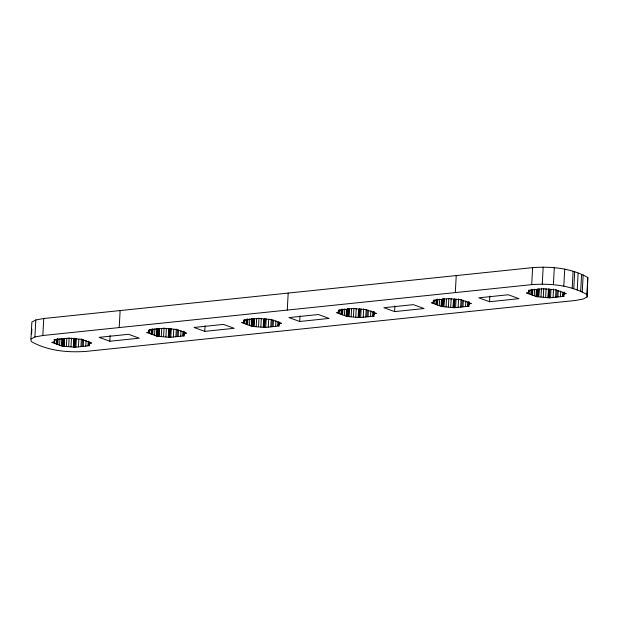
<?xml version="1.0" encoding="UTF-8"?>
<svg xmlns="http://www.w3.org/2000/svg" width="619" height="619" viewBox="0 0 619 619"><rect width="100%" height="100%" fill="white"/><g stroke="black" fill="none" stroke-linecap="round" stroke-linejoin="round"><path stroke-width="0.93" d="M30.95 339.057L31.871 322.05L35.825 319.953L43.74 318.514L532.619 267.632C551.382 266.271 571.167 268.104 587.81 277.482L587.129 296.95L583.175 299.047L575.26 300.486L86.381 351.368C67.618 352.729 47.833 350.896 31.19 341.518L30.95 339.057L34.904 336.96L42.819 335.521L531.698 284.639C550.461 283.278 570.246 285.111 586.889 294.482L587.129 296.95M31.6 333.966L31.855 329.238M34.904 336.96L35.825 319.953M42.819 335.521L43.74 318.514M54.41 343.29L54.565 340.458M56.197 343.94L56.453 339.22M57.01 344.234L57.312 338.57M57.815 344.535L58.124 338.864M59.602 345.178L59.958 338.57M61.389 345.828L61.799 338.276M88.277 341.433L88.076 345.209L89.461 345.719L74.752 347.251L62.202 346.129L62.612 338.57M62.504 346.091L62.914 338.539M63.184 346.021L63.595 338.461M63.858 345.951L64.268 338.392M64.167 345.92L64.577 338.361M66.372 346.222L66.782 338.663M68.663 346.462L69.119 337.959M70.999 346.632L71.464 338.129M73.359 346.741L73.823 338.237M73.576 346.826L74.04 338.322M74.056 346.996L74.512 338.492M74.535 347.174L74.992 338.67M74.752 347.251L75.209 338.748M75.897 347.127L76.361 338.624M78.427 346.864L78.837 339.305M80.957 346.601L81.368 339.042M82.103 346.485L82.466 339.87M83.255 346.361L83.611 339.754M85.786 346.098L86.095 340.435M88.393 343.398L88.494 341.51M88.471 343.003L88.571 341.115M88.076 345.209L88.919 344.768L89.074 341.936M88.919 344.768L89.469 344.296L89.569 342.408M89.469 344.296L89.817 341.905M109.834 341.247L99.11 337.347L128.535 334.283L139.26 338.183L109.834 341.247L110.136 335.575M119.212 327.575L120.132 310.568M148.405 332.295L148.506 330.407M149.334 333.409L149.488 330.577M151.121 334.059L151.376 329.339M151.934 334.353L152.243 328.689M152.746 334.655L153.055 328.983M154.533 335.297L154.889 328.689M156.313 335.947L156.723 328.395M183.209 331.552L183 335.328L184.392 335.838L169.676 337.37L157.125 336.249L157.536 328.689M157.435 336.21L157.845 328.658M158.108 336.14L158.518 328.581M158.789 336.071L159.199 328.511M159.098 336.04L159.509 328.48M161.304 336.341L161.706 328.782M163.586 336.581L164.05 328.078M165.931 336.751L166.387 328.248M168.291 336.86L168.747 328.356M168.507 336.945L168.964 328.441M168.979 337.115L169.444 328.612M169.459 337.293L169.923 328.79M169.676 337.37L170.14 328.867M170.829 337.247L171.285 328.743M173.359 336.984L173.769 329.424M175.881 336.721L176.291 329.161M177.034 336.604L177.39 329.989M178.187 336.481L178.543 329.873M180.709 336.218L181.019 330.554M183.216 335.413L183.425 331.629M183.239 335.955L183.495 331.235M183 335.328L183.843 334.887L184.052 331.111M183.843 334.887L184.392 334.415L184.501 332.527M184.392 334.415L184.748 332.024M204.757 331.366L194.041 327.466L223.467 324.402L234.183 328.302L204.757 331.366L205.067 325.695M278.132 321.671L277.931 325.455L279.316 325.958L264.607 327.49L252.057 326.368L241.665 322.584L243.638 322.383L243.739 320.487M244.265 323.528L244.42 320.696M246.053 324.178L246.308 319.458M246.865 324.472L247.167 318.808M247.67 324.774L247.979 319.102M249.457 325.416L249.813 318.808M251.244 326.066L251.654 318.514M252.057 326.368L252.467 318.808M252.366 326.329L252.769 318.777M253.039 326.259L253.45 318.7M253.72 326.19L254.123 318.63M254.022 326.159L254.432 318.599M256.227 326.461L256.637 318.901M258.518 326.7L258.974 318.197M260.854 326.871L261.319 318.367M263.214 326.979L263.624 319.427M263.431 327.064L263.841 319.505M263.911 327.234L264.367 318.731M264.39 327.412L264.847 318.909M264.607 327.49L265.064 318.986M265.752 327.366L266.216 318.862M268.282 327.103L268.692 319.543M270.812 326.84L271.223 319.28M271.965 326.724L272.321 320.108M273.111 326.6L273.466 319.992M275.641 326.337L275.95 320.673M278.148 325.532L278.302 322.692M277.931 325.455L278.774 325.006L278.929 322.174M278.774 325.006L279.324 324.534L279.424 322.646M279.324 324.534L279.672 322.143M287.262 310.08L288.183 293.073M299.689 321.485L288.965 317.586L318.39 314.522L329.115 318.421L299.689 321.485L299.991 315.814M338.26 312.533L338.361 310.645M373.064 311.79L372.855 315.574L374.247 316.077L359.531 317.609L346.98 316.487L336.597 312.703L338.562 312.502L338.67 310.606M339.197 313.647L339.344 310.815M340.976 314.297L341.231 309.577M341.789 314.591L342.098 308.927M342.601 314.893L342.911 309.221M344.388 315.535L344.744 308.927M346.168 316.185L346.532 309.577M346.98 316.487L347.391 308.927M347.29 316.448L347.7 308.896M347.971 316.379L348.373 308.819M348.644 316.309L349.054 308.749M348.954 316.278L349.364 308.719M351.159 316.58L351.569 309.02M353.441 316.82L353.906 308.316M355.786 316.99L356.242 308.486M358.146 317.098L358.556 309.546M358.362 317.183L358.772 309.624M358.834 317.354L359.299 308.85M359.314 317.532L359.778 309.028M359.531 317.609L359.995 309.105M360.684 317.485L361.14 308.982M363.214 317.222L363.67 308.719M365.744 316.959L366.146 309.399M366.889 316.843L367.245 310.227M368.042 316.719L368.398 310.111M370.564 316.456L370.874 310.792M373.095 316.193L373.35 311.473M372.855 315.574L373.698 315.125L373.853 312.293M373.698 315.125L374.247 314.653L374.402 311.821M374.247 314.653L374.603 312.262M394.613 311.605L383.896 307.705L413.322 304.641L424.038 308.541L394.613 311.605L394.922 305.933M433.184 302.652L433.285 300.764M467.987 301.91L467.786 305.693L469.171 306.196L454.462 307.728L441.912 306.606L431.52 302.823L433.493 302.621L433.594 300.726M434.12 303.767L434.275 300.935M435.908 304.416L436.163 299.697M436.72 304.71L437.022 299.047M437.532 305.012L437.834 299.341M439.312 305.654L439.676 299.047M441.099 306.304L441.455 299.697M441.912 306.606L442.322 299.047M442.221 306.567L442.624 299.016M442.894 306.498L443.305 298.946M443.575 306.428L443.978 298.869M443.877 306.397L444.287 298.838M446.082 306.699L446.492 299.139M448.373 306.939L448.829 298.435M450.709 307.109L451.174 298.606M453.069 307.217L453.479 299.666M453.286 307.303L453.696 299.743M453.766 307.473L454.222 298.969M454.245 307.651L454.702 299.147M454.462 307.728L454.919 299.225M455.313 292.586L456.234 275.579M455.607 307.604L456.071 299.101M458.137 307.341L458.602 298.838M460.668 307.078L461.078 299.519M461.82 306.962L462.176 300.347M462.966 306.838L463.322 300.23M465.496 306.575L465.805 300.911M468.026 306.312L468.281 301.592M467.786 305.693L468.629 305.244L468.784 302.412M468.629 305.244L469.179 304.772L469.334 301.94M469.179 304.772L469.527 302.382M489.544 301.724L478.82 297.824L508.245 294.76L518.97 298.66L489.544 301.724L489.846 296.052M562.919 292.029L562.71 295.812L564.102 296.315L549.386 297.847L536.835 296.725L526.452 292.942L528.425 292.741L528.525 290.845M529.052 293.886L529.199 291.054M530.831 294.536L531.087 289.816M531.698 284.639L532.619 267.632M531.644 294.83L531.953 289.166M532.456 295.131L532.766 289.46M534.243 295.774L534.599 289.166M536.023 296.424L536.387 289.816M536.835 296.725L537.246 289.166M537.145 296.687L537.555 289.135M537.826 296.617L538.236 289.065M538.499 296.547L538.909 288.988M538.809 296.516L539.219 288.957M541.014 296.818L541.47 288.315M542.252 284.152L543.173 267.145M543.296 297.058L543.761 288.555M545.641 297.228L546.097 288.725M548.001 297.337L548.411 289.785M548.217 297.422L548.674 288.918M548.689 297.592L549.154 289.088M549.169 297.77L549.633 289.266M549.386 297.847L549.85 289.344M550.539 297.724L550.995 289.22M553.386 284.678L554.307 267.671M553.069 297.46L553.525 288.957M555.599 297.197L556.001 289.638M556.744 297.081L557.1 290.466M557.897 296.958L558.253 290.35M560.427 296.694L560.729 291.031M562.926 295.89L563.035 294.002M563.801 286.086L564.721 269.079M562.71 295.812L563.553 295.364L563.708 292.532M563.553 295.364L564.102 294.892L564.257 292.06M564.102 294.892L564.458 292.501M572.188 288.261L573.109 271.254M573.759 288.833L574.68 271.826M577.21 290.087L578.131 273.087M580.668 291.348L581.589 274.341M582.239 291.92L583.16 274.913M586.889 294.482L587.81 277.482M157.125 336.249L146.742 332.465L148.707 332.264L148.9 331.235L150.293 330.314L148.908 329.811L163.617 328.279L176.167 329.401L186.551 333.184L184.586 333.386L184.64 333.912M62.202 346.129L51.81 342.346L53.783 342.145L53.977 341.115L55.37 340.195L53.977 339.692L68.694 338.16L81.244 339.282L91.627 343.065L89.654 343.266L89.716 343.793M564.358 294.389L564.296 293.863L566.269 293.661L555.877 289.878L543.327 288.756L528.618 290.288L530.003 290.791L528.611 291.711L528.425 292.741M469.426 304.269L469.372 303.743L471.338 303.542L460.954 299.758L448.404 298.637L433.687 300.169L435.08 300.672L433.687 301.592L433.493 302.621M374.503 314.15L374.441 313.624L376.414 313.423L366.022 309.639L353.472 308.517L338.763 310.049L340.148 310.552L338.755 311.473L338.562 312.502M279.571 324.031L279.509 323.505L281.483 323.304L271.099 319.52L258.549 318.398L243.832 319.93L245.225 320.433L243.832 321.354L243.638 322.383"/></g></svg>
